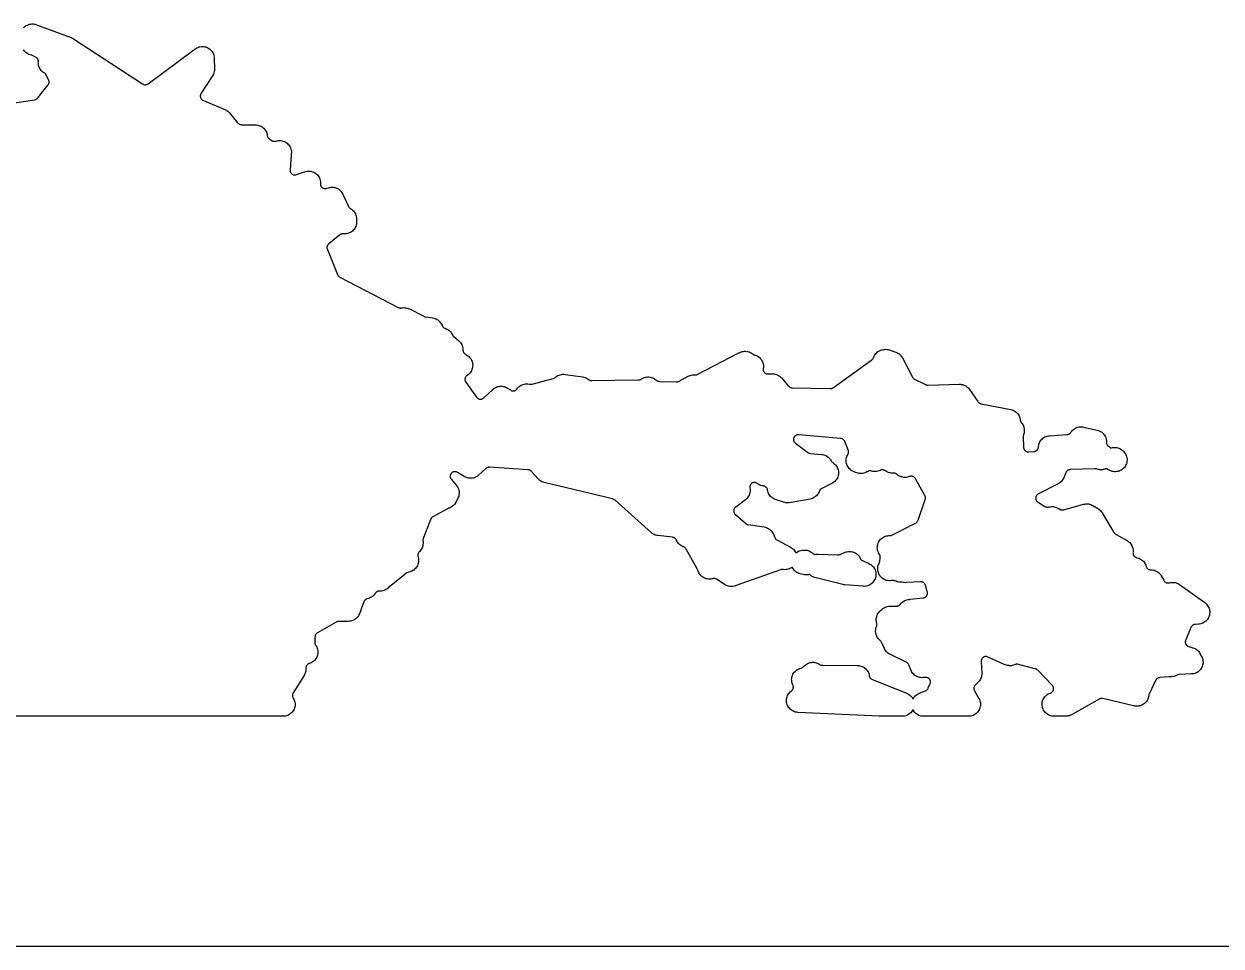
# Model space of a CAD drawing. Header units: metres. Extents: x 0 to 400, y 0 to 202.
# Drawn here: x 194 to 259.1, y -0.3 to 49.9 of the extents above; entities that cross this region are included whole.
import ezdxf

# ---------------------------------------------------------------- set-up
doc = ezdxf.new("R2010")
doc.units = ezdxf.units.M

msp = doc.modelspace()

# ---------------------------------------------------------------- linework, layer by layer
for points in [[(193.949, 49.7166), (193.994, 49.7606), (194.044, 49.7996), (194.097, 49.8346), (194.153, 49.8636), (194.212, 49.8866), (194.273, 49.9046), (194.335, 49.9156), (194.398, 49.9216), (194.461, 49.9206), (194.524, 49.9136), (194.586, 49.9006), (194.646, 49.8816), (196.539, 49.1826), (196.607, 49.1536), (196.67, 49.1166), (200.417, 46.6596), (200.453, 46.6376), (200.473, 46.6286), (200.496, 46.6206), (200.525, 46.6146), (200.551, 46.6106), (200.572, 46.6106), (200.599, 46.6126), (200.625, 46.6176), (200.648, 46.6246), (200.675, 46.6346), (200.696, 46.6456), (200.729, 46.6686), (203.211, 48.5086), (203.26, 48.5486), (203.311, 48.5866), (203.365, 48.6196), (203.422, 48.6466), (203.482, 48.6676), (203.543, 48.6836), (203.605, 48.6936), (203.669, 48.6966), (203.732, 48.6936), (203.794, 48.6846), (203.856, 48.6696), (203.915, 48.6496), (203.973, 48.6226), (204.027, 48.5906), (204.078, 48.5536), (204.126, 48.5116), (204.168, 48.4646), (204.207, 48.4146), (204.24, 48.3606), (204.268, 48.3036), (204.29, 48.2446), (204.306, 48.1836), (204.316, 48.1216), (204.32, 48.0586), (204.329, 47.4546), (204.327, 47.3906), (204.318, 47.3266), (204.303, 47.2646), (204.283, 47.2036), (204.256, 47.1456), (204.224, 47.0906), (203.607, 46.1466), (203.588, 46.1146), (203.579, 46.0946), (203.57, 46.0686), (203.564, 46.0456), (203.561, 46.0216), (203.56, 45.9976), (203.561, 45.9736), (203.565, 45.9486), (203.571, 45.9246), (203.579, 45.9016), (203.59, 45.8796), (203.603, 45.8566), (203.616, 45.8396), (203.633, 45.8216), (203.651, 45.8046), (203.67, 45.7906), (203.692, 45.7776), (203.729, 45.7596), (204.895, 45.2716), (204.952, 45.2446), (205.006, 45.2116), (205.056, 45.1746), (205.103, 45.1316), (205.145, 45.0856), (205.591, 44.5436), (205.617, 44.5156), (205.635, 44.4996), (205.657, 44.4826), (205.679, 44.4696), (205.7, 44.4596), (205.72, 44.4516), (205.744, 44.4456), (205.771, 44.4416), (205.81, 44.4396), (206.564, 44.4326), (206.627, 44.4286), (206.689, 44.4196), (206.749, 44.4036), (206.808, 44.3826), (206.865, 44.3556), (206.919, 44.3226), (206.969, 44.2856), (207.016, 44.2436), (207.058, 44.1966), (207.095, 44.1466), (207.128, 44.0926), (207.155, 44.0366), (207.177, 43.9776), (207.192, 43.9166), (207.202, 43.8546), (207.204, 43.8376), (207.209, 43.8146), (207.218, 43.7886), (207.228, 43.7656), (207.24, 43.7436), (207.253, 43.7256), (207.269, 43.7076), (207.288, 43.6886), (207.32, 43.6636), (207.428, 43.5876), (207.461, 43.5666), (207.483, 43.5546), (207.502, 43.5476), (207.524, 43.5406), (207.551, 43.5356), (207.576, 43.5336), (207.597, 43.5336), (207.622, 43.5366), (207.646, 43.5406), (207.681, 43.5516), (207.743, 43.5676), (207.807, 43.5766), (207.871, 43.5796), (207.934, 43.5766), (207.998, 43.5666), (208.06, 43.5516), (208.12, 43.5296), (208.178, 43.5016), (208.232, 43.4686), (208.284, 43.4306), (208.331, 43.3876), (208.373, 43.3396), (208.411, 43.2876), (208.444, 43.2326), (208.471, 43.1746), (208.492, 43.1146), (208.507, 43.0516), (208.515, 42.9886), (208.518, 42.9246), (208.514, 42.8606), (208.507, 42.7926), (208.453, 41.9876), (208.452, 41.9496), (208.454, 41.9256), (208.459, 41.8996), (208.466, 41.8756), (208.475, 41.8516), (208.486, 41.8296), (208.5, 41.8076), (208.516, 41.7886), (208.532, 41.7716), (208.552, 41.7556), (208.573, 41.7416), (208.595, 41.7296), (208.619, 41.7196), (208.64, 41.7136), (208.665, 41.7086), (208.693, 41.7056), (208.716, 41.7056), (208.74, 41.7076), (208.763, 41.7126), (208.802, 41.7246), (209.231, 41.8816), (209.293, 41.9006), (209.356, 41.9136), (209.42, 41.9196), (209.485, 41.9196), (209.549, 41.9136), (209.612, 41.9006), (209.673, 41.8816), (209.733, 41.8566), (209.79, 41.8266), (209.843, 41.7906), (209.892, 41.7486), (209.937, 41.7026), (209.978, 41.6526), (210.013, 41.5986), (210.043, 41.5416), (210.066, 41.4816), (210.084, 41.4196), (210.096, 41.3566), (210.101, 41.2916), (210.099, 41.2276), (210.099, 41.2176), (210.1, 41.1946), (210.103, 41.1716), (210.109, 41.1476), (210.117, 41.1236), (210.127, 41.1016), (210.14, 41.0796), (210.155, 41.0596), (210.171, 41.0416), (210.189, 41.0246), (210.211, 41.0086), (210.23, 40.9966), (210.252, 40.9866), (210.279, 40.9766), (210.303, 40.9706), (210.325, 40.9676), (210.349, 40.9666), (210.376, 40.9676), (210.402, 40.9716), (210.44, 40.9816), (210.537, 41.0116), (210.597, 41.0266), (210.658, 41.0366), (210.72, 41.0406), (210.782, 41.0386), (210.843, 41.0306), (210.903, 41.0166), (210.962, 40.9976), (211.019, 40.9726), (211.073, 40.9416), (211.123, 40.9066), (211.171, 40.8666), (211.214, 40.8226), (211.253, 40.7746), (211.287, 40.7226), (211.316, 40.6676), (211.632, 39.9946), (211.651, 39.9586), (211.664, 39.9386), (211.68, 39.9196), (211.698, 39.9006), (211.716, 39.8856), (211.736, 39.8716), (211.738, 39.8706), (211.792, 39.8356), (211.844, 39.7936), (211.892, 39.7476), (211.934, 39.6966), (211.971, 39.6416), (212.002, 39.5826), (212.027, 39.5216), (212.046, 39.4576), (212.058, 39.3926), (212.063, 39.3266), (212.061, 39.2596), (212.06, 39.2426), (212.061, 39.2186), (212.061, 39.2176), (212.065, 39.1546), (212.063, 39.0916), (212.055, 39.0286), (212.041, 38.9676), (212.02, 38.9076), (211.994, 38.8496), (211.963, 38.7946), (211.926, 38.7426), (211.885, 38.6956), (211.839, 38.6516), (211.789, 38.6126), (211.736, 38.5796), (211.679, 38.5506), (211.62, 38.5286), (211.559, 38.5116), (211.497, 38.5006), (211.434, 38.4956), (211.37, 38.4976), (211.307, 38.5016), (211.287, 38.5016), (211.262, 38.4976), (211.236, 38.4916), (211.215, 38.4836), (211.189, 38.4716), (211.167, 38.4586), (211.136, 38.4356), (210.555, 37.9556), (210.525, 37.9276), (210.508, 37.9096), (210.494, 37.8906), (210.483, 37.8716), (210.472, 37.8496), (210.464, 37.8256), (210.458, 37.8036), (210.454, 37.7766), (210.453, 37.7526), (210.454, 37.7286), (210.457, 37.7056), (210.464, 37.6796), (210.477, 37.6396), (211.021, 36.2916), (211.04, 36.2526), (211.053, 36.2296), (211.067, 36.2106), (211.083, 36.1936), (211.104, 36.1746), (211.126, 36.1586), (211.16, 36.1386), (214.324, 34.4986), (214.36, 34.4826), (214.386, 34.4736), (214.407, 34.4676), (214.429, 34.4646), (214.455, 34.4636), (214.474, 34.4636), (214.496, 34.4666), (214.498, 34.4666), (214.56, 34.4786), (214.624, 34.4836), (214.689, 34.4816), (214.753, 34.4736), (214.815, 34.4596), (214.877, 34.4396), (214.936, 34.4136), (215.72, 34.0146), (215.762, 33.9966), (215.787, 33.9886), (215.83, 33.9796), (216.203, 33.9256), (216.264, 33.9146), (216.323, 33.8966), (216.38, 33.8736), (216.435, 33.8456), (216.487, 33.8126), (216.535, 33.7746), (216.58, 33.7316), (216.62, 33.6846), (216.656, 33.6346), (216.687, 33.5816), (216.713, 33.5256), (216.722, 33.5016), (216.735, 33.4766), (216.751, 33.4526), (216.765, 33.4346), (216.783, 33.4156), (216.801, 33.4006), (216.822, 33.3866), (216.843, 33.3756), (216.861, 33.3686), (216.863, 33.3676), (216.924, 33.3476), (216.982, 33.3206), (217.037, 33.2886), (217.089, 33.2516), (217.137, 33.2096), (217.18, 33.1626), (217.219, 33.1116), (217.253, 33.0576), (217.281, 32.9996), (217.281, 32.9986), (217.292, 32.9796), (217.307, 32.9586), (217.321, 32.9426), (217.351, 32.9136), (217.628, 32.6766), (217.675, 32.6316), (217.717, 32.5826), (217.754, 32.5296), (217.786, 32.4736), (217.812, 32.4136), (217.832, 32.3526), (217.846, 32.2886), (217.853, 32.2246), (217.854, 32.1596), (217.854, 32.1576), (217.855, 32.1366), (217.859, 32.1126), (217.865, 32.0906), (217.874, 32.0656), (217.883, 32.0446), (217.896, 32.0236), (217.911, 32.0046), (217.928, 31.9866), (217.949, 31.9676), (217.967, 31.9536), (217.987, 31.9416), (218.01, 31.9306), (218.067, 31.9006), (218.121, 31.8646), (218.171, 31.8236), (218.216, 31.7776), (218.257, 31.7266), (218.293, 31.6726), (218.323, 31.6156), (218.347, 31.5556), (218.365, 31.4926), (218.376, 31.4296), (218.382, 31.3646), (218.38, 31.2996), (218.373, 31.2356), (218.359, 31.1726), (218.338, 31.1106), (218.312, 31.0516), (218.28, 30.9956), (218.242, 30.9426), (218.2, 30.8936), (218.152, 30.8496), (218.101, 30.8106), (218.059, 30.7816), (218.04, 30.7656), (218.023, 30.7486), (218.007, 30.7286), (217.995, 30.7106), (217.983, 30.6866), (217.973, 30.6636), (217.967, 30.6436), (217.961, 30.6176), (217.959, 30.5946), (217.959, 30.5706), (217.961, 30.5436), (217.966, 30.5216), (217.973, 30.4986), (217.982, 30.4736), (217.992, 30.4556), (218.014, 30.4226), (218.596, 29.6146), (218.621, 29.5826), (218.637, 29.5656), (218.655, 29.5506), (218.676, 29.5366), (218.701, 29.5236), (218.722, 29.5146), (218.748, 29.5066), (218.772, 29.5016), (218.797, 29.4996), (218.822, 29.4996), (218.846, 29.5026), (218.874, 29.5076), (218.894, 29.5146), (218.915, 29.5236), (218.941, 29.5376), (218.962, 29.5516), (218.993, 29.5786), (219.457, 30.0176), (219.464, 30.0236), (219.511, 30.0666), (219.562, 30.1046), (219.617, 30.1376), (219.675, 30.1646), (219.735, 30.1856), (219.796, 30.2016), (219.86, 30.2106), (219.923, 30.2136), (219.987, 30.2106), (220.05, 30.2006), (220.112, 30.1856), (220.172, 30.1636), (220.229, 30.1366), (220.284, 30.1036), (220.43, 30.0046), (220.468, 29.9826), (220.491, 29.9716), (220.516, 29.9626), (220.539, 29.9566), (220.563, 29.9536), (220.592, 29.9526), (220.614, 29.9536), (220.639, 29.9576), (220.665, 29.9646), (220.688, 29.9736), (220.708, 29.9836), (220.731, 29.9986), (220.752, 30.0146), (220.77, 30.0316), (220.785, 30.0486), (220.788, 30.0536), (220.826, 30.1036), (220.868, 30.1506), (220.915, 30.1926), (220.966, 30.2296), (221.02, 30.2626), (221.077, 30.2896), (221.136, 30.3106), (221.197, 30.3256), (221.26, 30.3356), (221.323, 30.3386), (221.386, 30.3356), (221.448, 30.3266), (221.503, 30.3166), (221.528, 30.3136), (221.556, 30.3146), (221.58, 30.3166), (221.618, 30.3246), (222.753, 30.6236), (222.791, 30.6356), (222.814, 30.6456), (222.834, 30.6556), (222.852, 30.6686), (222.894, 30.7036), (222.906, 30.7146), (222.96, 30.7536), (223.018, 30.7876), (223.079, 30.8146), (223.142, 30.8356), (223.207, 30.8506), (223.273, 30.8586), (223.34, 30.8596), (223.407, 30.8536), (224.367, 30.7166), (224.431, 30.7036), (224.493, 30.6846), (224.553, 30.6596), (224.611, 30.6286), (224.665, 30.5916), (224.71, 30.5586), (224.733, 30.5436), (224.755, 30.5336), (224.778, 30.5256), (224.805, 30.5186), (224.83, 30.5156), (224.871, 30.5136), (227.391, 30.5506), (227.433, 30.5536), (227.458, 30.5566), (227.478, 30.5626), (227.504, 30.5716), (227.525, 30.5816), (227.55, 30.5966), (227.57, 30.6096), (227.604, 30.6316), (227.661, 30.6596), (227.721, 30.6826), (227.782, 30.6996), (227.845, 30.7106), (227.909, 30.7156), (227.973, 30.7136), (228.036, 30.7056), (228.099, 30.6916), (228.159, 30.6716), (228.217, 30.6456), (228.273, 30.6136), (228.325, 30.5766), (228.373, 30.5346), (228.375, 30.5326), (228.391, 30.5206), (228.411, 30.5076), (228.435, 30.4956), (228.457, 30.4876), (228.481, 30.4806), (228.506, 30.4756), (228.544, 30.4726), (229.444, 30.4446), (229.489, 30.4466), (229.518, 30.4496), (229.543, 30.4556), (229.57, 30.4656), (229.61, 30.4846), (230.098, 30.7516), (230.154, 30.7786), (230.213, 30.8006), (230.273, 30.8166), (230.335, 30.8266), (230.397, 30.8306), (230.459, 30.8286), (230.501, 30.8256), (230.527, 30.8266), (230.553, 30.8296), (230.578, 30.8356), (230.603, 30.8436), (230.64, 30.8606), (232.862, 32.0176), (232.869, 32.0216), (232.874, 32.0246), (232.89, 32.0326), (232.93, 32.0526), (232.987, 32.0766), (233.047, 32.0936), (233.108, 32.1056), (233.17, 32.1116), (233.233, 32.1116), (233.295, 32.1056), (233.356, 32.0936), (233.415, 32.0766), (233.473, 32.0526), (233.528, 32.0236), (233.58, 31.9896), (233.622, 31.9566), (233.629, 31.9506), (233.643, 31.9416), (233.663, 31.9306), (233.685, 31.9206), (233.724, 31.9086), (233.739, 31.9046), (233.798, 31.8836), (233.854, 31.8576), (233.908, 31.8256), (233.959, 31.7886), (234.006, 31.7466), (234.048, 31.7006), (234.086, 31.6506), (234.119, 31.5976), (234.146, 31.5406), (234.168, 31.4826), (234.184, 31.4216), (234.195, 31.3596), (234.199, 31.2976), (234.197, 31.2346), (234.189, 31.1726), (234.187, 31.1596), (234.185, 31.1346), (234.185, 31.1126), (234.188, 31.0876), (234.193, 31.0646), (234.201, 31.0406), (234.211, 31.0176), (234.223, 30.9956), (234.237, 30.9746), (234.254, 30.9556), (234.269, 30.9406), (234.287, 30.9266), (234.314, 30.9096), (234.333, 30.8986), (234.352, 30.8916), (234.378, 30.8846), (234.403, 30.8796), (234.427, 30.8776), (234.471, 30.8786), (234.65, 30.8896), (234.716, 30.8896), (234.781, 30.8846), (234.846, 30.8716), (234.909, 30.8526), (234.969, 30.8276), (235.027, 30.7956), (235.081, 30.7596), (235.131, 30.7166), (235.177, 30.6696), (235.572, 30.2196), (235.602, 30.1886), (235.621, 30.1726), (235.643, 30.1576), (235.667, 30.1446), (235.692, 30.1346), (235.717, 30.1276), (235.743, 30.1236), (235.786, 30.1206), (237.839, 30.0816), (237.877, 30.0826), (237.896, 30.0846), (237.922, 30.0906), (237.947, 30.0986), (237.965, 30.1056), (237.983, 30.1156), (238.015, 30.1366), (240.092, 31.6376), (240.125, 31.6636), (240.142, 31.6796), (240.158, 31.6996), (240.171, 31.7196), (240.184, 31.7456), (240.209, 31.8056), (240.213, 31.8156), (240.242, 31.8746), (240.276, 31.9306), (240.317, 31.9826), (240.362, 32.0296), (240.412, 32.0726), (240.466, 32.1096), (240.523, 32.1416), (240.584, 32.1676), (240.647, 32.1876), (240.682, 32.1966), (240.742, 32.2086), (240.804, 32.2156), (240.866, 32.2166), (240.928, 32.2106), (240.989, 32.1996), (241.048, 32.1836), (241.398, 32.0666), (241.457, 32.0436), (241.513, 32.0156), (241.566, 31.9816), (241.615, 31.9436), (241.661, 31.8996), (241.702, 31.8526), (241.738, 31.8016), (241.77, 31.7476), (242.291, 30.7306), (242.313, 30.6936), (242.329, 30.6716), (242.349, 30.6496), (242.37, 30.6316), (242.389, 30.6176), (242.427, 30.5956), (243.011, 30.3056), (243.048, 30.2896), (243.073, 30.2816), (243.098, 30.2756), (243.124, 30.2726), (243.162, 30.2716), (244.855, 30.3196), (244.919, 30.3176), (244.983, 30.3106), (245.046, 30.2956), (245.107, 30.2756), (245.166, 30.2496), (245.222, 30.2176), (245.275, 30.1796), (245.323, 30.1376), (245.367, 30.0906), (245.407, 30.0396), (245.862, 29.3776), (245.886, 29.3476), (245.903, 29.3286), (245.923, 29.3116), (245.941, 29.2986), (245.963, 29.2846), (245.986, 29.2746), (246.006, 29.2666), (246.046, 29.2576), (247.659, 28.9386), (247.722, 28.9226), (247.782, 28.9006), (247.841, 28.8726), (247.896, 28.8396), (247.948, 28.8006), (247.995, 28.7566), (248.038, 28.7086), (248.076, 28.6556), (248.109, 28.5996), (248.136, 28.5406), (248.156, 28.4796), (248.171, 28.4166), (248.175, 28.3866), (248.183, 28.3306), (248.189, 28.3066), (248.197, 28.2856), (248.207, 28.2626), (248.221, 28.2406), (248.246, 28.2056), (248.253, 28.1966), (248.27, 28.1756), (248.306, 28.1206), (248.335, 28.0626), (248.359, 28.0026), (248.376, 27.9396), (248.387, 27.8756), (248.392, 27.8106), (248.39, 27.7466), (248.382, 27.6816), (248.367, 27.6186), (248.346, 27.5566), (248.341, 27.5446), (248.333, 27.5176), (248.328, 27.4916), (248.325, 27.4666), (248.325, 27.4286), (248.351, 26.8946), (248.355, 26.8546), (248.361, 26.8276), (248.368, 26.8046), (248.378, 26.7806), (248.39, 26.7586), (248.404, 26.7386), (248.421, 26.7166), (248.438, 26.7006), (248.455, 26.6866), (248.475, 26.6746), (248.5, 26.6616), (248.526, 26.6516), (248.55, 26.6446), (248.573, 26.6396), (248.596, 26.6386), (248.638, 26.6386), (248.913, 26.6586), (248.953, 26.6636), (248.981, 26.6696), (249.004, 26.6776), (249.025, 26.6866), (249.045, 26.6976), (249.065, 26.7116), (249.086, 26.7296), (249.104, 26.7476), (249.118, 26.7656), (249.129, 26.7836), (249.142, 26.8096), (249.152, 26.8346), (249.157, 26.8516), (249.162, 26.8796), (249.167, 26.9296), (249.176, 26.9946), (249.192, 27.0586), (249.214, 27.1196), (249.242, 27.1786), (249.276, 27.2346), (249.315, 27.2866), (249.36, 27.3346), (249.409, 27.3776), (249.462, 27.4156), (249.518, 27.4486), (249.578, 27.4746), (249.64, 27.4956), (249.704, 27.5096), (249.769, 27.5176), (250.715, 27.5806), (250.754, 27.5846), (250.776, 27.5896), (250.801, 27.5976), (250.824, 27.6076), (250.844, 27.6186), (250.866, 27.6336), (250.886, 27.6506), (250.902, 27.6666), (250.917, 27.6866), (250.933, 27.7106), (250.972, 27.7646), (251.016, 27.8136), (251.064, 27.8576), (251.117, 27.8976), (251.174, 27.9316), (251.234, 27.9596), (251.296, 27.9806), (251.36, 27.9956), (251.426, 28.0046), (251.492, 28.0066), (251.558, 28.0016), (251.623, 27.9896), (252.364, 27.8186), (252.424, 27.8026), (252.482, 27.7796), (252.537, 27.7516), (252.59, 27.7186), (252.639, 27.6806), (252.684, 27.6376), (252.725, 27.5906), (252.761, 27.5406), (252.793, 27.4866), (252.819, 27.4306), (252.839, 27.3716), (252.854, 27.3116), (252.863, 27.2496), (252.866, 27.1876), (252.866, 27.1566), (252.868, 27.1126), (252.872, 27.0876), (252.878, 27.0636), (252.887, 27.0396), (252.898, 27.0176), (252.912, 26.9956), (252.928, 26.9746), (252.943, 26.9576), (252.962, 26.9416), (252.987, 26.9246), (253.021, 26.9046), (253.074, 26.8706), (253.102, 26.8476), (253.135, 26.8576), (253.197, 26.8696), (253.261, 26.8746), (253.324, 26.8746), (253.359, 26.8726), (253.42, 26.8666), (253.48, 26.8536), (253.539, 26.8366), (253.596, 26.8126), (253.65, 26.7846), (253.701, 26.7506), (253.749, 26.7126), (253.793, 26.6706), (253.833, 26.6236), (253.869, 26.5736), (253.883, 26.5516), (253.915, 26.4956), (253.941, 26.4366), (253.961, 26.3746), (253.975, 26.3116), (253.982, 26.2476), (253.984, 26.1826), (253.978, 26.1186), (253.967, 26.0556), (253.949, 25.9936), (253.925, 25.9336), (253.895, 25.8756), (253.86, 25.8216), (253.819, 25.7716), (253.774, 25.7256), (253.724, 25.6846), (253.67, 25.6486), (253.613, 25.6176), (253.554, 25.5936), (253.492, 25.5746), (253.428, 25.5626), (253.364, 25.5566), (253.299, 25.5566), (253.235, 25.5636), (253.172, 25.5766), (253.11, 25.5966), (253.051, 25.6216), (253.002, 25.6456), (252.946, 25.6766), (252.894, 25.7126), (252.882, 25.7226), (252.875, 25.7206), (252.813, 25.7066), (252.799, 25.7046), (252.763, 25.6966), (252.754, 25.6936), (252.689, 25.6766), (252.623, 25.6666), (252.556, 25.6636), (252.49, 25.6676), (252.424, 25.6776), (252.359, 25.6956), (252.319, 25.7086), (252.296, 25.7126), (252.27, 25.7156), (252.229, 25.7166), (250.894, 25.6706), (250.854, 25.6676), (250.831, 25.6626), (250.807, 25.6566), (250.788, 25.6486), (250.765, 25.6376), (250.742, 25.6236), (250.727, 25.6116), (250.709, 25.5946), (250.691, 25.5746), (250.677, 25.5546), (250.665, 25.5356), (250.649, 25.5006), (250.537, 25.2286), (250.509, 25.1686), (250.475, 25.1126), (250.436, 25.0596), (250.391, 25.0116), (250.341, 24.9676), (250.288, 24.9296), (250.231, 24.8966), (249.165, 24.3566), (249.128, 24.3356), (249.108, 24.3226), (249.09, 24.3076), (249.073, 24.2886), (249.058, 24.2706), (249.045, 24.2506), (249.034, 24.2296), (249.026, 24.2076), (249.019, 24.1846), (249.014, 24.1596), (249.012, 24.1336), (249.012, 24.1106), (249.014, 24.0876), (249.019, 24.0626), (249.026, 24.0406), (249.035, 24.0186), (249.046, 23.9986), (249.061, 23.9756), (249.077, 23.9556), (249.091, 23.9406), (249.109, 23.9266), (249.143, 23.9036), (249.519, 23.6706), (249.555, 23.6506), (249.578, 23.6416), (249.604, 23.6336), (249.63, 23.6286), (249.656, 23.6256), (249.682, 23.6266), (249.705, 23.6286), (249.76, 23.6416), (249.825, 23.6536), (249.892, 23.6586), (249.958, 23.6566), (250.024, 23.6476), (250.089, 23.6326), (250.151, 23.6106), (250.212, 23.5826), (250.269, 23.5486), (250.299, 23.5256), (250.323, 23.5106), (250.348, 23.4976), (250.37, 23.4886), (250.392, 23.4826), (250.419, 23.4776), (250.444, 23.4756), (250.465, 23.4756), (250.493, 23.4796), (250.535, 23.4886), (251.619, 23.7856), (251.683, 23.7996), (251.749, 23.8076), (251.815, 23.8086), (251.881, 23.8026), (251.946, 23.7896), (252.009, 23.7706), (252.07, 23.7456), (252.128, 23.7136), (252.421, 23.5346), (252.472, 23.4996), (252.52, 23.4596), (252.564, 23.4156), (252.604, 23.3676), (252.638, 23.3156), (253.273, 22.2586), (253.298, 22.2226), (253.317, 22.2006), (253.335, 22.1826), (253.355, 22.1666), (253.391, 22.1436), (253.982, 21.8156), (254.035, 21.7836), (254.084, 21.7456), (254.13, 21.7026), (254.172, 21.6556), (254.209, 21.6056), (254.24, 21.5516), (254.267, 21.4946), (254.288, 21.4366), (254.303, 21.3756), (254.312, 21.3136), (254.315, 21.2516), (254.312, 21.1886), (254.307, 21.1376), (254.308, 21.1146), (254.311, 21.0866), (254.315, 21.0646), (254.323, 21.0416), (254.334, 21.0166), (254.345, 20.9956), (254.358, 20.9776), (254.374, 20.9586), (254.395, 20.9386), (254.414, 20.9236), (254.435, 20.9106), (254.457, 20.8996), (254.479, 20.8916), (254.523, 20.8796), (254.539, 20.8756), (254.601, 20.8586), (254.661, 20.8346), (254.719, 20.8046), (254.773, 20.7696), (254.823, 20.7286), (254.87, 20.6836), (254.911, 20.6336), (254.947, 20.5806), (254.978, 20.5236), (255.003, 20.4636), (255.022, 20.4016), (255.022, 20.4006), (255.029, 20.3806), (255.039, 20.3586), (255.053, 20.3356), (255.065, 20.3196), (255.081, 20.3016), (255.101, 20.2826), (255.12, 20.2686), (255.14, 20.2556), (255.161, 20.2456), (255.184, 20.2366), (255.207, 20.2306), (255.23, 20.2256), (255.267, 20.2226), (255.292, 20.2226), (255.354, 20.2186), (255.415, 20.2076), (255.475, 20.1916), (255.533, 20.1706), (255.588, 20.1436), (255.641, 20.1116), (255.69, 20.0746), (255.736, 20.0326), (255.778, 19.9876), (255.815, 19.9376), (255.847, 19.8846), (255.976, 19.6476), (255.997, 19.6136), (256.015, 19.5916), (256.031, 19.5736), (256.048, 19.5586), (256.071, 19.5426), (256.094, 19.5286), (256.115, 19.5196), (256.139, 19.5116), (256.165, 19.5056), (256.189, 19.5026), (256.21, 19.5026), (256.236, 19.5046), (256.268, 19.5106), (256.284, 19.5146), (256.347, 19.5286), (256.41, 19.5356), (256.474, 19.5376), (256.537, 19.5326), (256.6, 19.5216), (256.661, 19.5036), (256.72, 19.4806), (256.777, 19.4516), (256.831, 19.4176), (258.212, 18.4346), (258.262, 18.3946), (258.309, 18.3496), (258.35, 18.3006), (258.387, 18.2476), (258.418, 18.1916), (258.443, 18.1326), (258.463, 18.0716), (258.476, 18.0086), (258.483, 17.9446), (258.483, 17.8806), (258.478, 17.8156), (258.466, 17.7526), (258.447, 17.6916), (258.423, 17.6316), (258.393, 17.5746), (258.357, 17.5216), (258.316, 17.4716), (258.271, 17.4266), (258.221, 17.3856), (258.167, 17.3496), (258.111, 17.3196), (258.051, 17.2956), (257.989, 17.2766), (257.926, 17.2646), (257.862, 17.2596), (257.703, 17.2526), (257.666, 17.2496), (257.644, 17.2456), (257.619, 17.2386), (257.598, 17.2296), (257.577, 17.2196), (257.555, 17.2056), (257.536, 17.1916), (257.521, 17.1776), (257.505, 17.1586), (257.491, 17.1406), (257.478, 17.1186), (257.46, 17.0816), (257.175, 16.4036), (257.162, 16.3656), (257.155, 16.3406), (257.151, 16.3136), (257.15, 16.2866), (257.151, 16.2636), (257.154, 16.2406), (257.16, 16.2186), (257.169, 16.1946), (257.181, 16.1686), (257.193, 16.1486), (257.208, 16.1296), (257.224, 16.1116), (257.243, 16.0946), (257.265, 16.0786), (257.284, 16.0676), (257.307, 16.0566), (257.347, 16.0436), (257.565, 15.9796), (257.625, 15.9586), (257.683, 15.9326), (257.737, 15.8996), (257.789, 15.8626), (257.837, 15.8206), (257.88, 15.7736), (257.918, 15.7226), (257.951, 15.6686), (258.038, 15.5096), (258.066, 15.4536), (258.088, 15.3946), (258.104, 15.3336), (258.114, 15.2726), (258.118, 15.2096), (258.116, 15.1466), (258.108, 15.0846), (258.094, 15.0236), (258.074, 14.9646), (258.049, 14.9076), (258.018, 14.8526), (257.982, 14.8016), (257.941, 14.7536), (257.896, 14.7106), (257.847, 14.6716), (257.794, 14.6376), (257.738, 14.6086), (257.68, 14.5856), (257.62, 14.5686), (257.559, 14.5566), (257.496, 14.5516), (256.843, 14.5246), (256.801, 14.5206), (256.776, 14.5166), (256.754, 14.5096), (256.731, 14.5006), (256.683, 14.4746), (256.676, 14.4706), (256.615, 14.4436), (256.552, 14.4226), (256.487, 14.4076), (256.421, 14.3996), (256.354, 14.3986), (256.297, 14.4046), (256.269, 14.4056), (256.231, 14.4036), (255.764, 14.3556), (255.723, 14.3496), (255.695, 14.3416), (255.673, 14.3336), (255.65, 14.3226), (255.627, 14.3086), (255.611, 14.2956), (255.592, 14.2776), (255.574, 14.2566), (255.56, 14.2356), (255.54, 14.1996), (255.196, 13.4936), (255.18, 13.4546), (255.172, 13.4306), (255.166, 13.4026), (255.163, 13.3706), (255.152, 13.3086), (255.136, 13.2486), (255.115, 13.1906), (255.087, 13.1346), (255.055, 13.0806), (255.017, 13.0316), (254.975, 12.9856), (254.929, 12.9436), (254.879, 12.9066), (254.825, 12.8746), (254.769, 12.8476), (254.71, 12.8266), (254.65, 12.8106), (254.588, 12.8016), (254.526, 12.7976), (254.464, 12.7996), (254.402, 12.8086), (254.358, 12.8186), (254.341, 12.8226), (252.669, 13.2116), (252.634, 13.2186), (252.608, 13.2206), (252.583, 13.2206), (252.561, 13.2186), (252.538, 13.2136), (252.516, 13.2076), (252.495, 13.1996), (252.46, 13.1816), (250.97, 12.3356), (250.91, 12.3056), (250.848, 12.2826), (250.783, 12.2656), (250.717, 12.2546), (250.65, 12.2516), (250.01, 12.2516), (249.947, 12.2546), (249.884, 12.2636), (249.823, 12.2796), (249.763, 12.3006), (249.706, 12.3276), (249.652, 12.3596), (249.601, 12.3976), (249.554, 12.4396), (249.511, 12.4866), (249.473, 12.5366), (249.44, 12.5906), (249.413, 12.6476), (249.391, 12.7076), (249.375, 12.7686), (249.366, 12.8306), (249.362, 12.8946), (249.365, 12.9576), (249.373, 13.0196), (249.388, 13.0816), (249.409, 13.1416), (249.435, 13.1986), (249.467, 13.2536), (249.504, 13.3046), (249.546, 13.3516), (249.592, 13.3946), (249.643, 13.4336), (249.696, 13.4666), (249.753, 13.4946), (249.813, 13.5166), (249.829, 13.5216), (249.852, 13.5326), (249.874, 13.5446), (249.891, 13.5566), (249.912, 13.5746), (249.929, 13.5926), (249.944, 13.6106), (249.959, 13.6346), (249.969, 13.6556), (249.977, 13.6766), (249.984, 13.6996), (249.988, 13.7276), (249.99, 13.7496), (249.989, 13.7726), (249.986, 13.8016), (249.98, 13.8266), (249.973, 13.8476), (249.963, 13.8706), (249.951, 13.8916), (249.938, 13.9096), (249.911, 13.9406), (249.127, 14.7586), (249.101, 14.7836), (249.084, 14.7966), (249.066, 14.8086), (249.044, 14.8196), (249.022, 14.8286), (248.988, 14.8396), (248.086, 15.0766), (248.048, 15.0846), (248.028, 15.0866), (247.999, 15.0876), (247.974, 15.0856), (247.952, 15.0816), (247.926, 15.0736), (247.894, 15.0606), (247.868, 15.0486), (247.806, 15.0276), (247.742, 15.0116), (247.678, 15.0026), (247.612, 15.0006), (247.547, 15.0046), (247.482, 15.0156), (247.419, 15.0336), (247.358, 15.0566), (246.418, 15.4756), (246.382, 15.4906), (246.362, 15.4956), (246.333, 15.5006), (246.31, 15.5026), (246.287, 15.5026), (246.261, 15.4996), (246.243, 15.4956), (246.216, 15.4866), (246.193, 15.4776), (246.176, 15.4676), (246.153, 15.4526), (246.131, 15.4346), (246.116, 15.4196), (246.103, 15.4036), (246.088, 15.3816), (246.076, 15.3586), (246.066, 15.3356), (246.06, 15.3156), (246.055, 15.2946), (246.053, 15.2676), (246.052, 15.2266), (246.077, 14.5856), (246.076, 14.5226), (246.069, 14.4596), (246.056, 14.3986), (246.038, 14.3376), (246.013, 14.2796), (245.983, 14.2246), (245.948, 14.1726), (245.908, 14.1236), (245.863, 14.0796), (245.742, 13.9696), (245.715, 13.9426), (245.7, 13.9256), (245.686, 13.9036), (245.674, 13.8816), (245.664, 13.8596), (245.657, 13.8376), (245.652, 13.8126), (245.649, 13.7876), (245.649, 13.7646), (245.65, 13.7426), (245.655, 13.7176), (245.661, 13.6946), (245.67, 13.6706), (245.688, 13.6356), (245.922, 13.2166), (245.951, 13.1586), (245.974, 13.0986), (245.99, 13.0366), (246.001, 12.9736), (246.005, 12.9096), (246.003, 12.8446), (245.994, 12.7816), (245.979, 12.7186), (245.958, 12.6586), (245.932, 12.5996), (245.899, 12.5446), (245.861, 12.4926), (245.819, 12.4446), (245.771, 12.4016), (245.72, 12.3626), (245.665, 12.3296), (245.607, 12.3016), (245.547, 12.2796), (245.485, 12.2646), (245.421, 12.2546), (245.357, 12.2516), (242.912, 12.2516), (242.848, 12.2546), (242.785, 12.2646), (242.723, 12.2796), (242.663, 12.3016), (242.606, 12.3286), (242.551, 12.3616), (242.5, 12.3996), (242.453, 12.4426), (242.41, 12.4896), (242.372, 12.5416), (242.339, 12.5966), (242.331, 12.6126), (242.324, 12.5966), (242.291, 12.5416), (242.253, 12.4906), (242.211, 12.4426), (242.163, 12.3996), (242.112, 12.3616), (242.058, 12.3286), (242, 12.3016), (241.94, 12.2796), (241.878, 12.2646), (241.815, 12.2546), (241.751, 12.2516), (240.522, 12.2516), (240.492, 12.2526), (236.074, 12.4596), (236.011, 12.4656), (235.949, 12.4776), (235.889, 12.4956), (235.83, 12.5196), (235.774, 12.5486), (235.722, 12.5836), (235.673, 12.6236), (235.628, 12.6676), (235.587, 12.7156), (235.552, 12.7676), (235.521, 12.8236), (235.496, 12.8816), (235.477, 12.9416), (235.464, 13.0026), (235.457, 13.0656), (235.456, 13.1286), (235.462, 13.1916), (235.473, 13.2536), (235.49, 13.3146), (235.513, 13.3736), (235.542, 13.4296), (235.576, 13.4826), (235.615, 13.5316), (235.659, 13.5776), (235.707, 13.6186), (235.741, 13.6446), (235.759, 13.6626), (235.775, 13.6806), (235.789, 13.7006), (235.802, 13.7226), (235.812, 13.7456), (235.82, 13.7696), (235.825, 13.7936), (235.827, 13.8176), (235.828, 13.8456), (235.826, 13.8696), (235.821, 13.8936), (235.814, 13.9186), (235.799, 13.9546), (235.793, 13.9686), (235.782, 13.9916), (235.761, 14.0506), (235.746, 14.1116), (235.737, 14.1736), (235.734, 14.2356), (235.737, 14.2986), (235.746, 14.3606), (235.761, 14.4206), (235.782, 14.4796), (235.808, 14.5366), (235.84, 14.5906), (235.877, 14.6416), (235.918, 14.6876), (235.964, 14.7306), (236.013, 14.7686), (236.067, 14.8016), (236.123, 14.8296), (236.181, 14.8516), (236.241, 14.8686), (236.26, 14.8726), (236.283, 14.8806), (236.306, 14.8906), (236.325, 14.9006), (236.347, 14.9166), (236.367, 14.9336), (236.377, 14.9436), (236.383, 14.9506), (236.419, 14.9916), (236.466, 15.0346), (236.517, 15.0736), (236.571, 15.1076), (236.628, 15.1366), (236.688, 15.1586), (236.75, 15.1756), (236.813, 15.1856), (236.877, 15.1896), (236.941, 15.1876), (237.004, 15.1786), (237.066, 15.1636), (237.127, 15.1436), (237.185, 15.1166), (237.24, 15.0846), (237.282, 15.0566), (237.306, 15.0446), (237.327, 15.0366), (237.351, 15.0296), (237.38, 15.0256), (237.423, 15.0226), (239.324, 15.0086), (239.385, 15.0056), (239.446, 14.9956), (239.506, 14.9816), (239.564, 14.9606), (239.619, 14.9346), (239.673, 14.9036), (239.722, 14.8676), (239.769, 14.8276), (239.811, 14.7826), (239.849, 14.7336), (239.882, 14.6816), (239.91, 14.6276), (239.932, 14.5696), (239.949, 14.5106), (239.961, 14.4506), (239.963, 14.4356), (239.968, 14.4136), (239.976, 14.3916), (239.987, 14.3686), (240.001, 14.3456), (240.013, 14.3296), (240.032, 14.3096), (240.052, 14.2916), (240.069, 14.2796), (240.091, 14.2666), (240.128, 14.2496), (241.992, 13.5006), (242.05, 13.4746), (242.106, 13.4416), (242.157, 13.4046), (242.205, 13.3616), (242.248, 13.3156), (242.287, 13.2646), (242.32, 13.2096), (242.332, 13.1856), (242.343, 13.2086), (242.376, 13.2636), (242.414, 13.3146), (242.457, 13.3616), (242.505, 13.4036), (242.556, 13.4416), (242.611, 13.4736), (242.669, 13.5006), (243.017, 13.6406), (243.05, 13.6556), (243.07, 13.6676), (243.093, 13.6846), (243.11, 13.6986), (243.124, 13.7146), (243.142, 13.7386), (243.155, 13.7576), (243.17, 13.7906), (243.261, 13.9996), (243.275, 14.0376), (243.281, 14.0626), (243.285, 14.0876), (243.287, 14.1146), (243.287, 14.1346), (243.283, 14.1616), (243.277, 14.1856), (243.269, 14.2086), (243.258, 14.2326), (243.246, 14.2526), (243.233, 14.2706), (243.213, 14.2926), (243.195, 14.3096), (243.177, 14.3226), (243.156, 14.3356), (243.133, 14.3466), (243.108, 14.3556), (243.084, 14.3616), (243.061, 14.3646), (243.038, 14.3656), (242.994, 14.3636), (242.893, 14.3536), (242.831, 14.3506), (242.768, 14.3536), (242.707, 14.3626), (242.646, 14.3776), (242.587, 14.3986), (242.53, 14.4246), (242.476, 14.4566), (242.426, 14.4926), (242.379, 14.5346), (242.336, 14.5806), (242.298, 14.6296), (242.265, 14.6826), (242.237, 14.7386), (242.105, 15.0426), (242.085, 15.0816), (242.071, 15.1036), (242.056, 15.1226), (242.038, 15.1416), (242.017, 15.1596), (241.999, 15.1726), (241.965, 15.1906), (241.084, 15.6216), (241.028, 15.6526), (240.976, 15.6886), (240.927, 15.7296), (240.883, 15.7746), (240.843, 15.8246), (240.809, 15.8786), (240.779, 15.9346), (240.625, 16.2746), (240.605, 16.3116), (240.592, 16.3326), (240.574, 16.3546), (240.555, 16.3746), (240.537, 16.3886), (240.489, 16.4326), (240.446, 16.4816), (240.408, 16.5336), (240.376, 16.5906), (240.349, 16.6496), (240.328, 16.7106), (240.314, 16.7736), (240.306, 16.8386), (240.304, 16.9036), (240.309, 16.9676), (240.321, 17.0316), (240.338, 17.0946), (240.345, 17.1116), (240.347, 17.1166), (240.364, 17.1646), (240.37, 17.1916), (240.374, 17.2166), (240.375, 17.2376), (240.374, 17.2636), (240.37, 17.2906), (240.364, 17.3156), (240.361, 17.3236), (240.356, 17.3466), (240.347, 17.3836), (240.338, 17.4446), (240.335, 17.5056), (240.338, 17.5666), (240.346, 17.6276), (240.361, 17.6876), (240.381, 17.7456), (240.406, 17.8016), (240.436, 17.8546), (240.472, 17.9046), (240.512, 17.9516), (240.556, 17.9936), (240.653, 18.0786), (240.705, 18.1206), (240.761, 18.1556), (240.821, 18.1856), (240.883, 18.2086), (240.948, 18.2256), (241.014, 18.2366), (241.08, 18.2396), (241.429, 18.2396), (241.467, 18.2416), (241.493, 18.2456), (241.521, 18.2526), (241.539, 18.2586), (241.561, 18.2696), (241.585, 18.2836), (241.605, 18.2996), (241.623, 18.3156), (241.639, 18.3326), (241.65, 18.3486), (241.69, 18.3976), (241.734, 18.4416), (241.782, 18.4826), (241.834, 18.5176), (241.889, 18.5476), (241.947, 18.5726), (242.007, 18.5916), (242.068, 18.6046), (242.131, 18.6126), (242.176, 18.6156), (242.889, 18.6956), (242.931, 18.7026), (242.953, 18.7086), (242.975, 18.7166), (242.998, 18.7276), (243.017, 18.7396), (243.038, 18.7556), (243.056, 18.7726), (243.073, 18.7906), (243.086, 18.8086), (243.097, 18.8286), (243.109, 18.8546), (243.117, 18.8766), (243.123, 18.8996), (243.126, 18.9236), (243.127, 18.9476), (243.126, 18.9726), (243.122, 18.9996), (243.112, 19.0396), (243.009, 19.3756), (242.996, 19.4106), (242.986, 19.4336), (242.974, 19.4536), (242.959, 19.4726), (242.94, 19.4946), (242.924, 19.5096), (242.908, 19.5216), (242.884, 19.5366), (242.865, 19.5466), (242.845, 19.5536), (242.816, 19.5616), (242.792, 19.5666), (242.774, 19.5676), (242.735, 19.5666), (241.991, 19.5206), (241.937, 19.5196), (241.883, 19.5236), (241.829, 19.5316), (241.722, 19.5516), (241.683, 19.5566), (241.661, 19.5576), (241.656, 19.5576), (241.596, 19.5566), (241.531, 19.5626), (241.466, 19.5746), (241.404, 19.5936), (241.343, 19.6176), (241.34, 19.6196), (241.317, 19.6276), (241.29, 19.6336), (241.264, 19.6376), (241.24, 19.6386), (241.214, 19.6376), (241.165, 19.6296), (241.101, 19.6236), (241.036, 19.6236), (240.972, 19.6296), (240.908, 19.6426), (240.846, 19.6616), (240.787, 19.6866), (240.73, 19.7176), (240.676, 19.7546), (240.627, 19.7956), (240.582, 19.8426), (240.541, 19.8926), (240.506, 19.9476), (240.477, 20.0046), (240.453, 20.0656), (240.436, 20.1276), (240.425, 20.1916), (240.42, 20.2556), (240.422, 20.3206), (240.43, 20.3846), (240.445, 20.4476), (240.466, 20.5096), (240.492, 20.5686), (240.505, 20.5916), (240.511, 20.6096), (240.519, 20.6366), (240.526, 20.6766), (240.55, 20.8796), (240.552, 20.9186), (240.551, 20.9446), (240.548, 20.9696), (240.543, 20.9936), (240.535, 21.0176), (240.525, 21.0396), (240.514, 21.0586), (240.48, 21.1126), (240.452, 21.1696), (240.429, 21.2286), (240.412, 21.2906), (240.402, 21.3526), (240.397, 21.4166), (240.399, 21.4796), (240.407, 21.5426), (240.421, 21.6046), (240.441, 21.6656), (240.467, 21.7236), (240.498, 21.7786), (240.535, 21.8306), (240.577, 21.8786), (240.623, 21.9216), (240.673, 21.9606), (240.727, 21.9946), (240.783, 22.0236), (240.843, 22.0466), (240.904, 22.0626), (240.967, 22.0736), (241.03, 22.0786), (241.083, 22.0796), (241.106, 22.0826), (241.131, 22.0886), (241.154, 22.0956), (241.191, 22.1126), (242.469, 22.7576), (242.502, 22.7756), (242.519, 22.7886), (242.54, 22.8066), (242.556, 22.8216), (242.569, 22.8386), (242.584, 22.8616), (242.596, 22.8856), (242.611, 22.9216), (243.001, 24.0366), (243.012, 24.0736), (243.017, 24.0996), (243.019, 24.1226), (243.019, 24.1466), (243.017, 24.1706), (243.013, 24.1926), (243.006, 24.2176), (242.999, 24.2356), (242.981, 24.2706), (242.47, 25.1736), (242.448, 25.2086), (242.433, 25.2276), (242.417, 25.2446), (242.4, 25.2586), (242.376, 25.2746), (242.354, 25.2876), (242.332, 25.2966), (242.303, 25.3056), (242.28, 25.3106), (242.259, 25.3126), (242.232, 25.3126), (242.207, 25.3106), (242.181, 25.3046), (242.159, 25.2976), (242.156, 25.2966), (242.096, 25.2746), (242.033, 25.2576), (241.969, 25.2476), (241.904, 25.2436), (241.84, 25.2466), (241.776, 25.2556), (241.713, 25.2706), (241.652, 25.2926), (241.593, 25.3206), (241.538, 25.3536), (241.486, 25.3926), (241.443, 25.4276), (241.423, 25.4416), (241.405, 25.4516), (241.379, 25.4626), (241.354, 25.4706), (241.334, 25.4746), (241.31, 25.4766), (241.285, 25.4776), (241.274, 25.4766), (241.207, 25.4736), (241.14, 25.4776), (241.074, 25.4886), (241.01, 25.5066), (240.948, 25.5316), (240.889, 25.5616), (240.833, 25.5986), (240.805, 25.6186), (240.783, 25.6316), (240.759, 25.6426), (240.735, 25.6516), (240.713, 25.6566), (240.688, 25.6596), (240.663, 25.6606), (240.638, 25.6596), (240.611, 25.6546), (240.589, 25.6486), (240.565, 25.6396), (240.546, 25.6296), (240.485, 25.6036), (240.421, 25.5826), (240.356, 25.5696), (240.289, 25.5626), (240.222, 25.5626), (240.156, 25.5696), (240.09, 25.5836), (240.038, 25.5966), (240.016, 25.6006), (239.99, 25.6016), (239.965, 25.6006), (239.94, 25.5976), (239.917, 25.5916), (239.893, 25.5836), (239.874, 25.5736), (239.833, 25.5496), (239.778, 25.5206), (239.72, 25.4956), (239.66, 25.4776), (239.598, 25.4646), (239.536, 25.4586), (239.473, 25.4586), (239.41, 25.4636), (239.348, 25.4756), (239.288, 25.4936), (239.229, 25.5166), (239.181, 25.5396), (239.132, 25.5566), (239.073, 25.5816), (239.017, 25.6116), (238.964, 25.6476), (238.914, 25.6876), (238.87, 25.7326), (238.829, 25.7826), (238.794, 25.8356), (238.764, 25.8916), (238.74, 25.9506), (238.722, 26.0116), (238.71, 26.0746), (238.704, 26.1376), (238.704, 26.2016), (238.71, 26.2646), (238.723, 26.3276), (238.742, 26.3886), (238.767, 26.4466), (238.797, 26.5026), (238.8, 26.5086), (238.815, 26.5366), (238.823, 26.5586), (238.828, 26.5786), (238.832, 26.6046), (238.834, 26.6326), (238.833, 26.6556), (238.83, 26.6786), (238.824, 26.7046), (238.81, 26.7446), (238.627, 27.1986), (238.61, 27.2356), (238.598, 27.2556), (238.581, 27.2786), (238.565, 27.2966), (238.547, 27.3126), (238.524, 27.3296), (238.504, 27.3416), (238.48, 27.3526), (238.456, 27.3616), (238.433, 27.3666), (238.392, 27.3726), (236.126, 27.5636), (236.085, 27.5646), (236.061, 27.5636), (236.035, 27.5586), (236.011, 27.5526), (235.988, 27.5436), (235.963, 27.5306), (235.943, 27.5186), (235.926, 27.5056), (235.906, 27.4856), (235.889, 27.4676), (235.875, 27.4466), (235.864, 27.4276), (235.854, 27.4036), (235.845, 27.3766), (235.84, 27.3546), (235.838, 27.3316), (235.837, 27.3046), (235.839, 27.2776), (235.844, 27.2546), (235.85, 27.2336), (235.86, 27.2096), (235.872, 27.1846), (235.885, 27.1656), (235.9, 27.1476), (235.917, 27.1296), (235.95, 27.1026), (236.607, 26.6116), (236.638, 26.5906), (236.654, 26.5816), (236.676, 26.5726), (236.702, 26.5636), (236.724, 26.5586), (236.76, 26.5536), (237.361, 26.5026), (237.421, 26.4946), (237.479, 26.4806), (237.537, 26.4616), (237.592, 26.4376), (237.645, 26.4076), (237.695, 26.3736), (237.742, 26.3356), (237.785, 26.2926), (237.823, 26.2456), (237.857, 26.1956), (237.89, 26.1416), (237.911, 26.1126), (237.927, 26.0946), (237.947, 26.0746), (237.967, 26.0586), (237.986, 26.0466), (238.036, 26.0106), (238.084, 25.9706), (238.126, 25.9256), (238.165, 25.8766), (238.199, 25.8236), (238.227, 25.7686), (238.25, 25.7106), (238.267, 25.6516), (238.279, 25.5896), (238.284, 25.5276), (238.284, 25.4656), (238.278, 25.4036), (238.266, 25.3426), (238.248, 25.2836), (238.224, 25.2256), (238.195, 25.1706), (238.161, 25.1186), (238.122, 25.0706), (238.078, 25.0256), (238.031, 24.9856), (237.979, 24.9506), (237.925, 24.9206), (237.381, 24.6506), (237.344, 24.6296), (237.325, 24.6166), (237.308, 24.6016), (237.289, 24.5826), (237.275, 24.5646), (237.261, 24.5426), (237.25, 24.5196), (237.231, 24.4716), (237.203, 24.4116), (237.17, 24.3546), (237.131, 24.3016), (237.088, 24.2526), (237.039, 24.2086), (236.986, 24.1696), (236.929, 24.1356), (236.869, 24.1086), (236.807, 24.0866), (236.743, 24.0716), (235.617, 23.8686), (235.552, 23.8606), (235.487, 23.8586), (235.423, 23.8636), (235.358, 23.8746), (235.296, 23.8926), (234.861, 24.0386), (234.8, 24.0616), (234.742, 24.0916), (234.688, 24.1276), (234.637, 24.1676), (234.591, 24.2136), (234.549, 24.2636), (234.512, 24.3176), (234.482, 24.3746), (234.457, 24.4346), (234.438, 24.4966), (234.426, 24.5606), (234.423, 24.5756), (234.417, 24.6006), (234.407, 24.6286), (234.398, 24.6496), (234.383, 24.6726), (234.368, 24.6936), (234.356, 24.7076), (234.335, 24.7256), (234.311, 24.7436), (234.292, 24.7546), (234.271, 24.7636), (234.243, 24.7736), (234.22, 24.7786), (234.191, 24.7826), (234.128, 24.7936), (234.067, 24.8106), (234.008, 24.8326), (233.951, 24.8616), (233.898, 24.8956), (233.865, 24.9176), (233.83, 24.9406), (233.808, 24.9516), (233.788, 24.9586), (233.763, 24.9656), (233.737, 24.9696), (233.713, 24.9716), (233.692, 24.9716), (233.668, 24.9686), (233.642, 24.9626), (233.619, 24.9556), (233.595, 24.9446), (233.574, 24.9336), (233.556, 24.9206), (233.537, 24.9046), (233.52, 24.8866), (233.505, 24.8676), (233.491, 24.8466), (233.479, 24.8246), (233.471, 24.8026), (233.463, 24.7776), (233.459, 24.7546), (233.457, 24.7306), (233.457, 24.7066), (233.46, 24.6846), (233.462, 24.6736), (233.472, 24.6086), (233.475, 24.5416), (233.471, 24.4756), (233.461, 24.4096), (233.444, 24.3456), (233.421, 24.2836), (233.391, 24.2246), (233.355, 24.1686), (233.314, 24.1166), (233.268, 24.0686), (233.217, 24.0256), (232.693, 23.6316), (232.664, 23.6076), (232.647, 23.5906), (232.631, 23.5696), (232.618, 23.5496), (232.606, 23.5276), (232.597, 23.5056), (232.589, 23.4786), (232.585, 23.4566), (232.583, 23.4346), (232.584, 23.4046), (232.586, 23.3826), (232.591, 23.3586), (232.599, 23.3326), (232.608, 23.3136), (232.62, 23.2896), (232.633, 23.2706), (232.649, 23.2526), (232.679, 23.2236), (233.217, 22.7496), (233.251, 22.7226), (233.271, 22.7096), (233.288, 22.7006), (233.312, 22.6906), (233.335, 22.6836), (233.373, 22.6766), (234.239, 22.5496), (234.304, 22.5366), (234.368, 22.5176), (234.429, 22.4916), (234.487, 22.4586), (234.541, 22.4216), (234.592, 22.3776), (234.638, 22.3296), (234.678, 22.2766), (234.713, 22.2206), (234.742, 22.1606), (234.821, 21.9736), (234.839, 21.9366), (234.854, 21.9126), (234.867, 21.8956), (234.881, 21.8796), (234.902, 21.8616), (234.925, 21.8446), (234.957, 21.8256), (235.673, 21.4476), (235.728, 21.4146), (235.779, 21.3776), (235.827, 21.3346), (235.87, 21.2876), (235.908, 21.2356), (235.941, 21.1816), (235.96, 21.1416), (235.993, 21.1666), (236.048, 21.2006), (236.106, 21.2286), (236.167, 21.2506), (236.23, 21.2656), (236.32, 21.2836), (236.383, 21.2936), (236.446, 21.2966), (236.509, 21.2936), (236.572, 21.2846), (236.633, 21.2696), (236.693, 21.2476), (236.751, 21.2216), (236.805, 21.1886), (236.856, 21.1516), (236.877, 21.1346), (236.893, 21.1236), (236.944, 21.0846), (236.98, 21.0516), (236.992, 21.0556), (237.054, 21.0686), (237.117, 21.0756), (237.18, 21.0766), (238.237, 21.0386), (238.281, 21.0396), (238.306, 21.0416), (238.329, 21.0476), (238.369, 21.0616), (238.643, 21.1716), (238.702, 21.1926), (238.763, 21.2066), (238.825, 21.2156), (238.888, 21.2186), (238.95, 21.2156), (239.012, 21.2056), (239.073, 21.1906), (239.132, 21.1696), (239.189, 21.1426), (239.243, 21.1106), (239.293, 21.0736), (239.34, 21.0316), (239.383, 20.9856), (239.42, 20.9356), (239.453, 20.8826), (239.481, 20.8256), (239.484, 20.8176), (239.494, 20.8006), (239.506, 20.7846), (239.523, 20.7646), (239.544, 20.7446), (239.562, 20.7306), (239.582, 20.7186), (239.618, 20.7006), (239.934, 20.5626), (239.99, 20.5346), (240.043, 20.5016), (240.093, 20.4626), (240.139, 20.4206), (240.18, 20.3736), (240.217, 20.3226), (240.248, 20.2686), (240.275, 20.2116), (240.295, 20.1526), (240.31, 20.0916), (240.319, 20.0296), (240.322, 19.9666), (240.319, 19.9046), (240.31, 19.8426), (240.294, 19.7816), (240.273, 19.7226), (240.247, 19.6656), (240.215, 19.6116), (240.178, 19.5616), (240.136, 19.5146), (240.09, 19.4716), (240.04, 19.4336), (239.987, 19.4016), (239.931, 19.3736), (239.872, 19.3516), (239.811, 19.3356), (239.75, 19.3246), (239.687, 19.3206), (239.624, 19.3226), (238.634, 19.3986), (238.58, 19.4046), (238.526, 19.4166), (236.999, 19.8006), (236.938, 19.8186), (236.88, 19.8426), (236.824, 19.8726), (236.772, 19.9076), (236.723, 19.9476), (236.707, 19.9636), (236.691, 19.9586), (236.627, 19.9456), (236.563, 19.9396), (236.498, 19.9396), (236.434, 19.9456), (236.37, 19.9586), (236.197, 20.0026), (236.135, 20.0216), (236.076, 20.0466), (236.019, 20.0776), (235.966, 20.1136), (235.916, 20.1556), (235.871, 20.2016), (235.831, 20.2526), (235.796, 20.3066), (235.767, 20.3626), (235.728, 20.3346), (235.673, 20.3016), (235.615, 20.2746), (235.554, 20.2536), (235.492, 20.2386), (235.429, 20.2296), (235.365, 20.2266), (235.301, 20.2306), (235.242, 20.2366), (235.218, 20.2366), (235.193, 20.2346), (235.171, 20.2296), (235.131, 20.2176), (232.659, 19.3476), (232.6, 19.3296), (232.54, 19.3176), (232.479, 19.3116), (232.418, 19.3116), (232.357, 19.3166), (232.296, 19.3276), (232.237, 19.3446), (232.18, 19.3666), (232.125, 19.3946), (232.073, 19.4276), (231.689, 19.6946), (231.653, 19.7176), (231.629, 19.7296), (231.608, 19.7376), (231.585, 19.7446), (231.561, 19.7486), (231.539, 19.7496), (231.512, 19.7486), (231.487, 19.7456), (231.459, 19.7396), (231.452, 19.7376), (231.397, 19.7226), (231.333, 19.7126), (231.268, 19.7086), (231.203, 19.7116), (231.138, 19.7206), (231.075, 19.7356), (231.014, 19.7576), (230.956, 19.7856), (230.9, 19.8196), (230.848, 19.8586), (230.8, 19.9026), (230.757, 19.9506), (230.719, 20.0036), (230.686, 20.0596), (230.659, 20.1186), (230.638, 20.1806), (230.632, 20.2036), (230.622, 20.2296), (230.603, 20.2676), (229.993, 21.3476), (229.971, 21.3826), (229.953, 21.4046), (229.939, 21.4206), (229.92, 21.4366), (229.901, 21.4496), (229.878, 21.4636), (229.861, 21.4716), (229.856, 21.4736), (229.799, 21.4966), (229.74, 21.5266), (229.684, 21.5636), (229.632, 21.6056), (229.585, 21.6526), (229.543, 21.7046), (229.506, 21.7606), (229.475, 21.8196), (229.462, 21.8496), (229.449, 21.8716), (229.433, 21.8946), (229.418, 21.9116), (229.402, 21.9266), (229.383, 21.9406), (229.361, 21.9546), (229.338, 21.9656), (229.315, 21.9746), (229.29, 21.9816), (229.25, 21.9876), (228.446, 22.0816), (228.38, 22.0926), (228.316, 22.1106), (228.254, 22.1346), (228.195, 22.1656), (228.139, 22.2016), (228.088, 22.2436), (226.13, 24.0046), (226.099, 24.0296), (226.082, 24.0416), (226.057, 24.0536), (226.032, 24.0646), (225.995, 24.0756), (222.271, 24.9716), (222.208, 24.9906), (222.147, 25.0156), (222.089, 25.0466), (222.034, 25.0836), (221.983, 25.1256), (221.937, 25.1726), (221.587, 25.5696), (221.559, 25.5986), (221.541, 25.6136), (221.52, 25.6286), (221.497, 25.6406), (221.474, 25.6506), (221.454, 25.6576), (221.431, 25.6626), (221.388, 25.6666), (219.316, 25.8006), (219.274, 25.8016), (219.247, 25.7996), (219.225, 25.7956), (219.202, 25.7886), (219.179, 25.7786), (219.156, 25.7676), (219.136, 25.7546), (219.105, 25.7286), (218.691, 25.3606), (218.641, 25.3206), (218.588, 25.2856), (218.532, 25.2566), (218.474, 25.2326), (218.413, 25.2146), (218.351, 25.2026), (218.288, 25.1976), (218.225, 25.1976), (218.162, 25.2036), (218.1, 25.2166), (218.039, 25.2356), (217.981, 25.2596), (217.925, 25.2896), (217.549, 25.5166), (217.517, 25.5346), (217.496, 25.5426), (217.467, 25.5516), (217.444, 25.5566), (217.424, 25.5586), (217.399, 25.5586), (217.371, 25.5556), (217.348, 25.5516), (217.326, 25.5456), (217.304, 25.5366), (217.282, 25.5246), (217.26, 25.5106), (217.241, 25.4946), (217.223, 25.4776), (217.208, 25.4596), (217.194, 25.4396), (217.182, 25.4176), (217.172, 25.3936), (217.165, 25.3736), (217.16, 25.3496), (217.157, 25.3216), (217.157, 25.2976), (217.158, 25.2766), (217.162, 25.2546), (217.17, 25.2286), (217.18, 25.2026), (217.189, 25.1836), (217.202, 25.1646), (217.228, 25.1306), (217.487, 24.8326), (217.527, 24.7816), (217.562, 24.7276), (217.591, 24.6696), (217.614, 24.6096), (217.631, 24.5476), (217.641, 24.4846), (217.646, 24.4196), (217.644, 24.3556), (217.636, 24.2916), (217.621, 24.2286), (217.6, 24.1676), (217.573, 24.1096), (217.459, 23.8896), (217.425, 23.8316), (217.386, 23.7776), (217.34, 23.7276), (217.29, 23.6826), (217.236, 23.6436), (217.178, 23.6096), (217.116, 23.5826), (217.064, 23.5656), (217.039, 23.5556), (217.003, 23.5376), (216.218, 23.0986), (216.185, 23.0776), (216.166, 23.0626), (216.148, 23.0456), (216.131, 23.0266), (216.116, 23.0056), (216.106, 22.9866), (216.089, 22.9476), (215.694, 21.9186), (215.681, 21.8796), (215.677, 21.8576), (215.674, 21.8286), (215.673, 21.8006), (215.679, 21.7416), (215.681, 21.7256), (215.683, 21.6616), (215.678, 21.5976), (215.668, 21.5336), (215.651, 21.4716), (215.628, 21.4116), (215.599, 21.3536), (215.564, 21.2996), (215.524, 21.2486), (215.48, 21.2026), (215.468, 21.1906), (215.453, 21.1736), (215.437, 21.1506), (215.422, 21.1256), (215.413, 21.1046), (215.407, 21.0866), (215.401, 21.0616), (215.398, 21.0326), (215.397, 21.0096), (215.399, 20.9876), (215.403, 20.9596), (215.411, 20.9306), (215.412, 20.9286), (215.414, 20.9206), (215.419, 20.9036), (215.428, 20.8686), (215.438, 20.8066), (215.442, 20.7446), (215.44, 20.6826), (215.432, 20.6216), (215.418, 20.5606), (215.399, 20.5016), (215.374, 20.4446), (215.344, 20.3906), (215.308, 20.3396), (215.268, 20.2916), (215.223, 20.2486), (215.175, 20.2096), (215.123, 20.1756), (215.068, 20.1466), (215.01, 20.1226), (214.801, 20.0486), (214.766, 20.0346), (214.748, 20.0256), (214.731, 20.0146), (214.7, 19.9906), (213.767, 19.2146), (213.761, 19.2096), (213.712, 19.1726), (213.659, 19.1406), (213.604, 19.1136), (213.546, 19.0916), (213.487, 19.0746), (213.426, 19.0646), (213.365, 19.0596), (213.331, 19.0606), (213.303, 19.0606), (213.276, 19.0606), (213.255, 19.0586), (213.232, 19.0536), (213.207, 19.0456), (213.185, 19.0366), (213.163, 19.0246), (213.141, 19.0106), (213.122, 18.9946), (213.104, 18.9766), (213.087, 18.9556), (213.06, 18.9166), (213.022, 18.8656), (212.979, 18.8186), (212.931, 18.7766), (212.88, 18.7396), (212.825, 18.7076), (212.768, 18.6806), (212.708, 18.6596), (212.649, 18.6456), (212.646, 18.6446), (212.622, 18.6376), (212.599, 18.6286), (212.578, 18.6186), (212.557, 18.6046), (212.538, 18.5896), (212.52, 18.5726), (212.502, 18.5516), (212.489, 18.5326), (212.478, 18.5116), (212.461, 18.4736), (212.219, 17.8326), (212.193, 17.7726), (212.162, 17.7156), (212.124, 17.6626), (212.082, 17.6126), (212.034, 17.5686), (211.983, 17.5286), (211.927, 17.4936), (211.869, 17.4656), (211.808, 17.4426), (211.745, 17.4266), (211.68, 17.4166), (211.615, 17.4126), (211.101, 17.4106), (211.059, 17.4086), (211.035, 17.4046), (211.007, 17.3966), (210.984, 17.3876), (210.947, 17.3686), (209.94, 16.7866), (209.904, 16.7636), (209.887, 16.7496), (209.867, 16.7306), (209.85, 16.7096), (209.837, 16.6896), (209.825, 16.6676), (209.816, 16.6446), (209.809, 16.6186), (209.804, 16.5906), (209.801, 16.5486), (209.795, 16.2806), (209.797, 16.2376), (209.799, 16.2156), (209.805, 16.1926), (209.814, 16.1646), (209.825, 16.1426), (209.835, 16.1236), (209.839, 16.1176), (209.87, 16.0716), (209.899, 16.0156), (209.923, 15.9576), (209.941, 15.8966), (209.953, 15.8356), (209.959, 15.7726), (209.959, 15.7096), (209.953, 15.6466), (209.941, 15.5846), (209.923, 15.5246), (209.899, 15.4666), (209.869, 15.4106), (209.835, 15.3586), (209.795, 15.3096), (209.751, 15.2646), (209.702, 15.2246), (209.65, 15.1886), (209.595, 15.1586), (209.537, 15.1336), (209.486, 15.1176), (209.477, 15.1146), (209.459, 15.1076), (209.437, 15.0976), (209.419, 15.0866), (209.396, 15.0696), (209.377, 15.0526), (209.361, 15.0356), (209.347, 15.0176), (209.336, 14.9996), (209.325, 14.9756), (209.316, 14.9526), (209.31, 14.9286), (209.305, 14.9036), (209.304, 14.8846), (209.306, 14.8406), (209.305, 14.7756), (209.298, 14.7116), (209.284, 14.6486), (209.264, 14.5876), (209.239, 14.5286), (209.207, 14.4716), (208.62, 13.5326), (208.601, 13.4996), (208.592, 13.4796), (208.584, 13.4546), (208.578, 13.4266), (208.575, 13.4026), (208.575, 13.3806), (208.577, 13.3566), (208.581, 13.3326), (208.587, 13.3096), (208.596, 13.2866), (208.609, 13.2616), (208.62, 13.2446), (208.651, 13.1896), (208.676, 13.1316), (208.696, 13.0726), (208.709, 13.0116), (208.717, 12.9486), (208.719, 12.8866), (208.715, 12.8236), (208.704, 12.7616), (208.688, 12.7016), (208.666, 12.6426), (208.638, 12.5856), (208.605, 12.5326), (208.567, 12.4826), (208.524, 12.4366), (208.478, 12.3946), (208.427, 12.3576), (208.373, 12.3266), (208.316, 12.2996), (208.257, 12.2786), (208.196, 12.2636), (208.134, 12.2546), (208.071, 12.2516), (193.135, 12.2516)], [(192.493, 45.4916), (194.543, 45.7936), (194.582, 45.8006), (194.602, 45.8066), (194.625, 45.8166), (194.646, 45.8276), (194.664, 45.8386), (194.686, 45.8566), (194.705, 45.8736), (194.728, 45.9006), (195.273, 46.5916), (195.294, 46.6196), (195.307, 46.6436), (195.319, 46.6686), (195.326, 46.6896), (195.331, 46.7106), (195.335, 46.7336), (195.336, 46.7606), (195.335, 46.7836), (195.333, 46.8026), (195.327, 46.8276), (195.318, 46.8536), (195.304, 46.8866), (195.186, 47.1236), (195.164, 47.1626), (195.149, 47.1846), (195.135, 47.1996), (195.116, 47.2186), (195.095, 47.2346), (195.054, 47.2596), (195.002, 47.2966), (194.953, 47.3376), (194.908, 47.3846), (194.868, 47.4346), (194.834, 47.4886), (194.805, 47.5456), (194.782, 47.6056), (194.765, 47.6676), (194.754, 47.7306), (194.749, 47.7956), (194.751, 47.8596), (194.752, 47.8736), (194.752, 47.9016), (194.75, 47.9206), (194.745, 47.9456), (194.737, 47.9716), (194.728, 47.9936), (194.717, 48.0136), (194.703, 48.0346), (194.688, 48.0536), (194.673, 48.0686), (194.654, 48.0846), (194.631, 48.0996), (194.598, 48.1186), (194.432, 48.1996), (194.393, 48.2166), (194.372, 48.2236), (194.363, 48.2256), (194.301, 48.2416), (194.241, 48.2636), (194.183, 48.2926), (194.128, 48.3266), (194.077, 48.3656), (194.03, 48.4096), (193.987, 48.4576), (193.95, 48.5106)], [(0.015, -0.2524), (399.985, -0.2524)]]:
    msp.add_lwpolyline(points)

doc.saveas('drawing.dxf')
